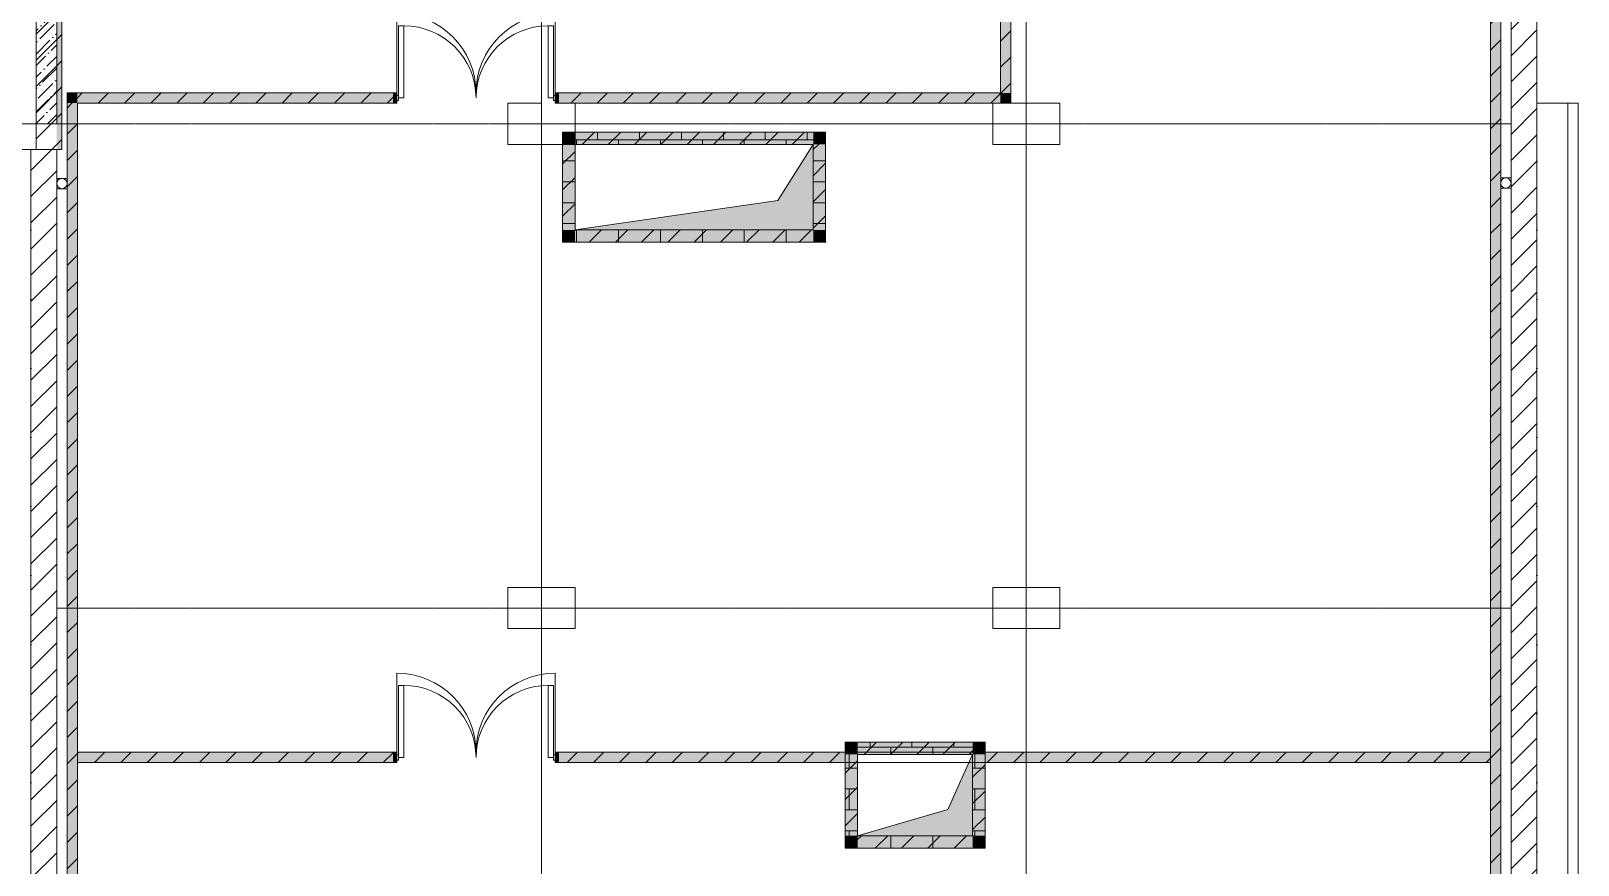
# Model space of a CAD drawing. Header units: millimetres. Extents: x 1499747 to 4341325, y -28481 to 441852.
# Drawn here: x 4232394 to 4247394, y 370770 to 378866 of the extents above; entities that cross this region are included whole.
import ezdxf

# ---------------------------------------------------------------- set-up
doc = ezdxf.new("R2010")
doc.units = ezdxf.units.MM
doc.header["$MEASUREMENT"] = 0
doc.linetypes.add('CENTER2', pattern=[28.575, 19.05, -3.175, 3.175, -3.175])
doc.linetypes.add('Dot & Dashed', pattern=[670.277762, 352.777767, -176.388884, 0, -141.111112])
for name, color, linetype, lineweight in [('13 этаж_25_АР 06.03 custom_70_12 этаж_13_Интерьер - Мебель_Ном._пера__6_Ном._пера__6', 6, 'Continuous', 18), ('13 этаж_25_АР 06.03 custom_70_12 этаж_13_Интерьер - Мебель_Ном._пера__8_Ном._пера__8', 8, 'Continuous', 18), ('13 этаж_25_АР 06.03 custom_70__8 hatch_Ном._пера__8_Ном._пера__8', 8, 'Continuous', 18), ('13 этаж_25_АР 06.03 custom_70__Оси_Ном._пера__8_Ном._пера__8', 8, 'Continuous', 18), ('13 этаж_25_АР 06.03 custom_70_контур_Ном._пера__1_Ном._пера__1', 1, 'Continuous', 18), ('13 этаж_25_АР 06.03 custom_70_парапет 2_Ном._пера__10_Ном._пера__1', 1, 'Continuous', 18), ('13 этаж_25_АР 06.03 custom_70_парапет 2_Ном._пера__8_Ном._пера__8', 8, 'Continuous', 18), ('13 этаж_25_АР 06.03 custom_70_Подложк_Ном._пера__1_Ном._пера__1', 1, 'Continuous', 18), ('13 этаж_25_АР 06.03 custom_70_Подложк_Ном._пера__8_Ном._пера__8', 8, 'Continuous', 18), ('13 этаж_25_АР 06.03 custom_70_Стойки_Ном._пера__1_Ном._пера__1', 1, 'Continuous', 18), ('13 этаж_25_АР 06.03 custom_70_Шахты 101_Ном._пера__14_Ном._пера__7', 7, 'Continuous', 18), ('13 этаж_25_АР 06.03 custom_70_Шахты_Ном._пера__7_Ном._пера__7', 7, 'Continuous', 18), ('13 этаж_25_Двери Archicad_Ном._пера__19_Ном._пера__255', 255, 'Continuous', 18), ('13 этаж_25_Двери Archicad_Ном._пера__23_Ном._пера__30', 30, 'Continuous', 18), ('13 этаж_25_Двери Archicad_Ном._пера__3_Ном._пера__30', 30, 'Continuous', 18), ('13 этаж_25_Двери Archicad_Ном._пера__47_Ном._пера__7', 7, 'Continuous', 18), ('13 этаж_25_Конструктив - Стены Ненесущие Газоблок_Ном._пера__169_Ном._пера__83', 83, 'Continuous', 18), ('13 этаж_25_Конструктив - Стены Ненесущие Газоблок_Ном._пера__47_Ном._пера__7', 7, 'Continuous', 18), ('13 этаж_25_Конструктив - Стены Ненесущие Газоблок_Ном._пера__74_Ном._пера__255', 255, 'Continuous', 18), ('13 этаж_25_Парапет_Ном._пера__20_Ном._пера__1', 1, 'Continuous', 18), ('13 этаж_25_Ребра Навес_Ном._пера__10_Ном._пера__134', 134, 'Continuous', 18), ('13 этаж_25_Ребра Навес_Ном._пера__1_Ном._пера__7', 7, 'Continuous', 18)]:
    doc.layers.add(name, color=color, linetype=linetype, lineweight=lineweight)
pattern_1 = [(45, (4055820.33, 214029.1), (42.09495, 154.348152), [198.4375, -39.6875, 0, -39.6875])]
pattern_2 = [(0, (4055820.33, 214029.1), (0, 203.2), []), (90, (4055820.33, 214029.1), (-203.2, 203.2), [203.2, -203.2])]
pattern_3 = [(45, (4194944, 382064.74), (-127.2792, 127.2792), [])]

msp = doc.modelspace()

# ---------------------------------------------------------------- hatches: boundary and pattern name
at = {"layer": '13 этаж_25_АР 06.03 custom_70__8 hatch_Ном._пера__8_Ном._пера__8', "linetype": 'Continuous', "true_color": 0xc7c8ca}
h = msp.add_hatch(dxfattribs=at)
h.set_pattern_fill('ANSI36_0046_0019', color=9, style=0, pattern_type=2)
h.set_pattern_definition(pattern_1)
h.paths.add_polyline_path([(4232644, 393714.7), (4232644, 377964.7), (4232644.2, 377964.7), (4232644.2, 377714.8), (4232693.7, 377714.8), (4232693.7, 393714.7)])
h = msp.add_hatch(dxfattribs=at)
h.set_pattern_fill('ANSI36_0046_0019', color=9, style=0, pattern_type=2)
h.set_pattern_definition(pattern_1)
h.paths.add_polyline_path([(4232443.7, 377964.7), (4232644, 377964.7), (4232644, 382064.7), (4232443.7, 382064.7)])
for points in [[(4239979, 377764.7), (4239636.1, 377218.7), (4237669, 376934.7), (4239979, 376934.7)], [(4241524, 371844.8), (4241283.4, 371309.9), (4240409, 371054.8), (4241524, 371054.8)]]:
    msp.add_hatch(color=9, dxfattribs=at).paths.add_polyline_path(points)
at = {"layer": '13 этаж_25_АР 06.03 custom_70_Шахты_Ном._пера__7_Ном._пера__7', "linetype": 'Continuous', "true_color": 0xc7c8ca}
h = msp.add_hatch(dxfattribs=at)
h.set_pattern_fill('AR_B816_0046_0019', color=9, style=0, pattern_type=2)
h.set_pattern_definition(pattern_2)
h.paths.add_polyline_path([(4237549, 376814.7), (4240099, 376814.7), (4240099, 377884.7), (4237549, 377884.7)])
h.paths.add_polyline_path([(4239979, 376934.7), (4237669, 376934.7), (4237669, 377764.7), (4239979, 377764.7)], flags=0)
h = msp.add_hatch(dxfattribs=at)
h.set_pattern_fill('AR_B816_0046_0019', color=9, style=0, pattern_type=2)
h.set_pattern_definition(pattern_2)
h.paths.add_polyline_path([(4240444, 371964.8), (4240294, 371964.8), (4240294, 370934.8), (4240444, 370934.8), (4240444, 371054.8), (4240409, 371054.8), (4240409, 371844.8), (4240444, 371844.8)])
h = msp.add_hatch(dxfattribs=at)
h.set_pattern_fill('AR_B816_0046_0019', color=9, style=0, pattern_type=2)
h.set_pattern_definition(pattern_2)
h.paths.add_polyline_path([(4241644, 371964.8), (4240444, 371964.8), (4240444, 371844.8), (4241524, 371844.8), (4241524, 371054.8), (4240444, 371054.8), (4240444, 370934.8), (4241644, 370934.8)])
at = {"layer": '13 этаж_25_Двери Archicad_Ном._пера__19_Ном._пера__255', "linetype": 'Continuous', "true_color": 0xc7c8ca}
for points in [[(4235908.9, 378264.7), (4235908.9, 378164.7), (4235940.9, 378164.7), (4235940.9, 378264.7)], [(4237508.9, 378164.7), (4237508.9, 378264.7), (4237476.9, 378264.7), (4237476.9, 378164.7)], [(4235908.9, 371864.7), (4235908.9, 371764.7), (4235940.9, 371764.7), (4235940.9, 371864.7)], [(4237508.9, 371764.7), (4237508.9, 371864.7), (4237476.9, 371864.7), (4237476.9, 371764.7)]]:
    msp.add_hatch(color=9, dxfattribs=at).paths.add_polyline_path(points)
at = {"layer": '13 этаж_25_Конструктив - Стены Ненесущие Газоблок_Ном._пера__169_Ном._пера__83', "linetype": 'Continuous', "true_color": 0xc7c8ca}
h = msp.add_hatch(dxfattribs=at)
h.set_pattern_fill('БЛОКИ_БЕТОННЫЕ_ЭФФЕКТИВН_72', color=9, style=0, pattern_type=2)
h.set_pattern_definition(pattern_3)
h.paths.add_polyline_path([(4232694, 377714.7), (4232694, 393764.7), (4232444, 393764.7), (4232444, 377714.7)])
h = msp.add_hatch(dxfattribs=at)
h.set_pattern_fill('БЛОКИ_БЕТОННЫЕ_ЭФФЕКТИВН_72', color=9, style=0, pattern_type=2)
h.set_pattern_definition(pattern_3)
h.paths.add_polyline_path([(4246743.9, 393764.7), (4246743.9, 363914.7), (4246993.9, 363914.7), (4246993.9, 393764.7)])
h = msp.add_hatch(dxfattribs=at)
h.set_pattern_fill('БЛОКИ_БЕТОННЫЕ_ЭФФЕКТИВН_72', color=9, style=0, pattern_type=2)
h.set_pattern_definition(pattern_3)
h.paths.add_polyline_path([(4241794.2, 379279.7), (4241794.2, 378264.7), (4241894.2, 378264.7), (4241894.2, 379279.7)])
h = msp.add_hatch(dxfattribs=at)
h.set_pattern_fill('БЛОКИ_БЕТОННЫЕ_ЭФФЕКТИВН_72', color=9, style=0, pattern_type=2)
h.set_pattern_definition(pattern_3)
h.paths.add_polyline_path([(4246644, 367064.7), (4246644, 379279.7), (4246544, 379279.7), (4246544, 367064.7)])
h = msp.add_hatch(dxfattribs=at)
h.set_pattern_fill('БЛОКИ_БЕТОННЫЕ_ЭФФЕКТИВН_72', color=9, style=0, pattern_type=2)
h.set_pattern_definition(pattern_3)
h.paths.add_polyline_path([(4232744, 378164.7), (4232844, 378164.7), (4232744, 378264.7)])
h = msp.add_hatch(dxfattribs=at)
h.set_pattern_fill('БЛОКИ_БЕТОННЫЕ_ЭФФЕКТИВН_72', color=9, style=0, pattern_type=2)
h.set_pattern_definition(pattern_3)
h.paths.add_polyline_path([(4232744, 378264.7), (4232844, 378164.7), (4232844, 378264.7)])
h = msp.add_hatch(dxfattribs=at)
h.set_pattern_fill('БЛОКИ_БЕТОННЫЕ_ЭФФЕКТИВН_72', color=9, style=0, pattern_type=2)
h.set_pattern_definition(pattern_3)
h.paths.add_polyline_path([(4232744, 378164.7), (4232744, 367064.7), (4232844, 367064.7), (4232844, 378164.7)])
h = msp.add_hatch(dxfattribs=at)
h.set_pattern_fill('БЛОКИ_БЕТОННЫЕ_ЭФФЕКТИВН_72', color=9, style=0, pattern_type=2)
h.set_pattern_definition(pattern_3)
h.paths.add_polyline_path([(4232844, 378264.7), (4232844, 378164.7), (4235908.9, 378164.7), (4235908.9, 378264.7)])
h = msp.add_hatch(dxfattribs=at)
h.set_pattern_fill('БЛОКИ_БЕТОННЫЕ_ЭФФЕКТИВН_72', color=9, style=0, pattern_type=2)
h.set_pattern_definition(pattern_3)
h.paths.add_polyline_path([(4241794.2, 378264.7), (4237508.9, 378264.7), (4237508.9, 378164.7), (4241794.2, 378164.7)])
h = msp.add_hatch(dxfattribs=at)
h.set_pattern_fill('БЛОКИ_БЕТОННЫЕ_ЭФФЕКТИВН_72', color=9, style=0, pattern_type=2)
h.set_pattern_definition(pattern_3)
h.paths.add_polyline_path([(4241794.2, 378264.7), (4241894.2, 378164.7), (4241894.2, 378264.7)])
h = msp.add_hatch(dxfattribs=at)
h.set_pattern_fill('БЛОКИ_БЕТОННЫЕ_ЭФФЕКТИВН_72', color=9, style=0, pattern_type=2)
h.set_pattern_definition(pattern_3)
h.paths.add_polyline_path([(4241794.2, 378164.7), (4241894.2, 378164.7), (4241794.2, 378264.7)])
h = msp.add_hatch(dxfattribs=at)
h.set_pattern_fill('БЛОКИ_БЕТОННЫЕ_ЭФФЕКТИВН_72', color=9, style=0, pattern_type=2)
h.set_pattern_definition(pattern_3)
h.paths.add_polyline_path([(4237549, 377764.7), (4237669, 377764.7), (4237549, 377884.7)])
h = msp.add_hatch(dxfattribs=at)
h.set_pattern_fill('БЛОКИ_БЕТОННЫЕ_ЭФФЕКТИВН_72', color=9, style=0, pattern_type=2)
h.set_pattern_definition(pattern_3)
h.paths.add_polyline_path([(4237549, 377884.7), (4237669, 377764.7), (4237669, 377884.7)])
h = msp.add_hatch(dxfattribs=at)
h.set_pattern_fill('БЛОКИ_БЕТОННЫЕ_ЭФФЕКТИВН_72', color=9, style=0, pattern_type=2)
h.set_pattern_definition(pattern_3)
h.paths.add_polyline_path([(4239979, 377884.7), (4237669, 377884.7), (4237669, 377764.7), (4239979, 377764.7)])
h = msp.add_hatch(dxfattribs=at)
h.set_pattern_fill('БЛОКИ_БЕТОННЫЕ_ЭФФЕКТИВН_72', color=9, style=0, pattern_type=2)
h.set_pattern_definition(pattern_3)
h.paths.add_polyline_path([(4239979, 377764.7), (4240099, 377764.7), (4240099, 377884.7)])
h = msp.add_hatch(dxfattribs=at)
h.set_pattern_fill('БЛОКИ_БЕТОННЫЕ_ЭФФЕКТИВН_72', color=9, style=0, pattern_type=2)
h.set_pattern_definition(pattern_3)
h.paths.add_polyline_path([(4232643.7, 363914.7), (4232643.7, 377714.7), (4232393.7, 377714.7), (4232393.7, 363914.7)])
h = msp.add_hatch(dxfattribs=at)
h.set_pattern_fill('БЛОКИ_БЕТОННЫЕ_ЭФФЕКТИВН_72', color=9, style=0, pattern_type=2)
h.set_pattern_definition(pattern_3)
h.paths.add_polyline_path([(4237549, 377764.7), (4237549, 376934.7), (4237669, 376934.7), (4237669, 377764.7)])
h = msp.add_hatch(dxfattribs=at)
h.set_pattern_fill('БЛОКИ_БЕТОННЫЕ_ЭФФЕКТИВН_72', color=9, style=0, pattern_type=2)
h.set_pattern_definition(pattern_3)
h.paths.add_polyline_path([(4240099, 376934.7), (4240099, 377764.7), (4239979, 377764.7), (4239979, 376934.7)])
h = msp.add_hatch(dxfattribs=at)
h.set_pattern_fill('БЛОКИ_БЕТОННЫЕ_ЭФФЕКТИВН_72', color=9, style=0, pattern_type=2)
h.set_pattern_definition(pattern_3)
h.paths.add_polyline_path([(4237669, 376934.7), (4237549, 376814.7), (4237669, 376814.7)])
h = msp.add_hatch(dxfattribs=at)
h.set_pattern_fill('БЛОКИ_БЕТОННЫЕ_ЭФФЕКТИВН_72', color=9, style=0, pattern_type=2)
h.set_pattern_definition(pattern_3)
h.paths.add_polyline_path([(4237669, 376814.7), (4239979, 376814.7), (4239979, 376934.7), (4237669, 376934.7)])
h = msp.add_hatch(dxfattribs=at)
h.set_pattern_fill('БЛОКИ_БЕТОННЫЕ_ЭФФЕКТИВН_72', color=9, style=0, pattern_type=2)
h.set_pattern_definition(pattern_3)
h.paths.add_polyline_path([(4240099, 376934.7), (4239979, 376934.7), (4240099, 376814.7)])
h = msp.add_hatch(dxfattribs=at)
h.set_pattern_fill('БЛОКИ_БЕТОННЫЕ_ЭФФЕКТИВН_72', color=9, style=0, pattern_type=2)
h.set_pattern_definition(pattern_3)
h.paths.add_polyline_path([(4239979, 376934.7), (4239979, 376814.7), (4240099, 376814.7)])
h = msp.add_hatch(dxfattribs=at)
h.set_pattern_fill('БЛОКИ_БЕТОННЫЕ_ЭФФЕКТИВН_72', color=9, style=0, pattern_type=2)
h.set_pattern_definition(pattern_3)
h.paths.add_polyline_path([(4232844, 371764.7), (4235908.9, 371764.7), (4235908.9, 371864.7), (4232844, 371864.7)])
h = msp.add_hatch(dxfattribs=at)
h.set_pattern_fill('БЛОКИ_БЕТОННЫЕ_ЭФФЕКТИВН_72', color=9, style=0, pattern_type=2)
h.set_pattern_definition(pattern_3)
h.paths.add_polyline_path([(4240289, 371864.7), (4237508.9, 371864.7), (4237508.9, 371764.7), (4240289, 371764.7)])
h = msp.add_hatch(dxfattribs=at)
h.set_pattern_fill('БЛОКИ_БЕТОННЫЕ_ЭФФЕКТИВН_72', color=9, style=0, pattern_type=2)
h.set_pattern_definition(pattern_3)
h.paths.add_polyline_path([(4240289, 371844.8), (4240409, 371844.8), (4240289, 371964.8)])
h = msp.add_hatch(dxfattribs=at)
h.set_pattern_fill('БЛОКИ_БЕТОННЫЕ_ЭФФЕКТИВН_72', color=9, style=0, pattern_type=2)
h.set_pattern_definition(pattern_3)
h.paths.add_polyline_path([(4240289, 371964.8), (4240409, 371844.8), (4240409, 371964.8)])
h = msp.add_hatch(dxfattribs=at)
h.set_pattern_fill('БЛОКИ_БЕТОННЫЕ_ЭФФЕКТИВН_72', color=9, style=0, pattern_type=2)
h.set_pattern_definition(pattern_3)
h.paths.add_polyline_path([(4241524, 371964.8), (4240409, 371964.8), (4240409, 371844.8), (4241524, 371844.8)])
h = msp.add_hatch(dxfattribs=at)
h.set_pattern_fill('БЛОКИ_БЕТОННЫЕ_ЭФФЕКТИВН_72', color=9, style=0, pattern_type=2)
h.set_pattern_definition(pattern_3)
h.paths.add_polyline_path([(4241524, 371964.8), (4241524, 371844.8), (4241644, 371964.8)])
h = msp.add_hatch(dxfattribs=at)
h.set_pattern_fill('БЛОКИ_БЕТОННЫЕ_ЭФФЕКТИВН_72', color=9, style=0, pattern_type=2)
h.set_pattern_definition(pattern_3)
h.paths.add_polyline_path([(4241644, 371764.7), (4246544, 371764.7), (4246544, 371864.7), (4241644, 371864.7)])
h = msp.add_hatch(dxfattribs=at)
h.set_pattern_fill('БЛОКИ_БЕТОННЫЕ_ЭФФЕКТИВН_72', color=9, style=0, pattern_type=2)
h.set_pattern_definition(pattern_3)
h.paths.add_polyline_path([(4240289, 371844.8), (4240289, 371054.8), (4240409, 371054.8), (4240409, 371844.8)])
h = msp.add_hatch(dxfattribs=at)
h.set_pattern_fill('БЛОКИ_БЕТОННЫЕ_ЭФФЕКТИВН_72', color=9, style=0, pattern_type=2)
h.set_pattern_definition(pattern_3)
h.paths.add_polyline_path([(4241644, 371054.8), (4241644, 371844.8), (4241524, 371844.8), (4241524, 371054.8)])
h = msp.add_hatch(dxfattribs=at)
h.set_pattern_fill('БЛОКИ_БЕТОННЫЕ_ЭФФЕКТИВН_72', color=9, style=0, pattern_type=2)
h.set_pattern_definition(pattern_3)
h.paths.add_polyline_path([(4240409, 371054.8), (4240289, 370934.8), (4240409, 370934.8)])
h = msp.add_hatch(dxfattribs=at)
h.set_pattern_fill('БЛОКИ_БЕТОННЫЕ_ЭФФЕКТИВН_72', color=9, style=0, pattern_type=2)
h.set_pattern_definition(pattern_3)
h.paths.add_polyline_path([(4240409, 370934.8), (4241524, 370934.8), (4241524, 371054.8), (4240409, 371054.8)])
h = msp.add_hatch(dxfattribs=at)
h.set_pattern_fill('БЛОКИ_БЕТОННЫЕ_ЭФФЕКТИВН_72', color=9, style=0, pattern_type=2)
h.set_pattern_definition(pattern_3)
h.paths.add_polyline_path([(4241644, 371054.8), (4241524, 371054.8), (4241644, 370934.8)])
h = msp.add_hatch(dxfattribs=at)
h.set_pattern_fill('БЛОКИ_БЕТОННЫЕ_ЭФФЕКТИВН_72', color=9, style=0, pattern_type=2)
h.set_pattern_definition(pattern_3)
h.paths.add_polyline_path([(4241524, 371054.8), (4241524, 370934.8), (4241644, 370934.8)])
at = {"layer": '13 этаж_25_Конструктив - Стены Ненесущие Газоблок_Ном._пера__74_Ном._пера__255', "linetype": 'Continuous', "true_color": 0xc7c8ca}
for points in [[(4241794.2, 379279.7), (4241794.2, 378264.7), (4241894.2, 378264.7), (4241894.2, 379279.7)], [(4246644, 367064.7), (4246644, 379279.7), (4246544, 379279.7), (4246544, 367064.7)], [(4232744, 378164.7), (4232844, 378164.7), (4232744, 378264.7)], [(4232744, 378264.7), (4232844, 378164.7), (4232844, 378264.7)], [(4232744, 378164.7), (4232744, 367064.7), (4232844, 367064.7), (4232844, 378164.7)], [(4232844, 378264.7), (4232844, 378164.7), (4235908.9, 378164.7), (4235908.9, 378264.7)], [(4241794.2, 378264.7), (4237508.9, 378264.7), (4237508.9, 378164.7), (4241794.2, 378164.7)], [(4241794.2, 378264.7), (4241894.2, 378164.7), (4241894.2, 378264.7)], [(4241794.2, 378164.7), (4241894.2, 378164.7), (4241794.2, 378264.7)], [(4237549, 377764.7), (4237669, 377764.7), (4237549, 377884.7)], [(4237549, 377884.7), (4237669, 377764.7), (4237669, 377884.7)], [(4239979, 377884.7), (4237669, 377884.7), (4237669, 377764.7), (4239979, 377764.7)], [(4239979, 377884.7), (4239979, 377764.7), (4240099, 377884.7)], [(4239979, 377764.7), (4240099, 377764.7), (4240099, 377884.7)], [(4237549, 377764.7), (4237549, 376934.7), (4237669, 376934.7), (4237669, 377764.7)], [(4240099, 376934.7), (4240099, 377764.7), (4239979, 377764.7), (4239979, 376934.7)], [(4237669, 376934.7), (4237549, 376934.7), (4237549, 376814.7)], [(4237669, 376934.7), (4237549, 376814.7), (4237669, 376814.7)], [(4237669, 376814.7), (4239979, 376814.7), (4239979, 376934.7), (4237669, 376934.7)], [(4240099, 376934.7), (4239979, 376934.7), (4240099, 376814.7)], [(4239979, 376934.7), (4239979, 376814.7), (4240099, 376814.7)], [(4232844, 371764.7), (4235908.9, 371764.7), (4235908.9, 371864.7), (4232844, 371864.7)], [(4240289, 371864.7), (4237508.9, 371864.7), (4237508.9, 371764.7), (4240289, 371764.7)], [(4240289, 371844.8), (4240409, 371844.8), (4240289, 371964.8)], [(4240289, 371964.8), (4240409, 371844.8), (4240409, 371964.8)], [(4241524, 371964.8), (4240409, 371964.8), (4240409, 371844.8), (4241524, 371844.8)], [(4241524, 371964.8), (4241524, 371844.8), (4241644, 371964.8)], [(4241524, 371844.8), (4241644, 371844.8), (4241644, 371964.8)], [(4241644, 371764.7), (4246544, 371764.7), (4246544, 371864.7), (4241644, 371864.7)], [(4240289, 371844.8), (4240289, 371054.8), (4240409, 371054.8), (4240409, 371844.8)], [(4241644, 371054.8), (4241644, 371844.8), (4241524, 371844.8), (4241524, 371054.8)], [(4240409, 371054.8), (4240289, 371054.8), (4240289, 370934.8)], [(4240409, 371054.8), (4240289, 370934.8), (4240409, 370934.8)], [(4240409, 370934.8), (4241524, 370934.8), (4241524, 371054.8), (4240409, 371054.8)], [(4241644, 371054.8), (4241524, 371054.8), (4241644, 370934.8)], [(4241524, 371054.8), (4241524, 370934.8), (4241644, 370934.8)]]:
    msp.add_hatch(color=9, dxfattribs=at).paths.add_polyline_path(points)

# ---------------------------------------------------------------- linework, layer by layer
at = {"layer": '13 этаж_25_АР 06.03 custom_70_12 этаж_13_Интерьер - Мебель_Ном._пера__6_Ном._пера__6', "color": 9, "linetype": 'Continuous', "true_color": 0xc7c8ca, "flags": 128}
msp.add_lwpolyline([(4237508.9, 378164.7), (4237669, 378164.7), (4237669, 377764.7), (4237019, 377764.7), (4237019, 378164.7), (4237344, 378164.7)], dxfattribs=at)
for points in [[(4237019, 373464.8), (4237669, 373464.8), (4237669, 373064.8), (4237019, 373064.8)], [(4241719, 373464.8), (4242369, 373464.8), (4242369, 373064.8), (4241719, 373064.8)]]:
    msp.add_lwpolyline(points, close=True, dxfattribs=at)
at = {"layer": '13 этаж_25_АР 06.03 custom_70_12 этаж_13_Интерьер - Мебель_Ном._пера__8_Ном._пера__8', "color": 9, "linetype": 'Continuous', "true_color": 0xc7c8ca, "flags": 128}
msp.add_lwpolyline([(4237508.9, 378164.7), (4237669, 378164.7), (4237669, 377764.7), (4237019, 377764.7), (4237019, 378164.7), (4237344, 378164.7)], dxfattribs=at)
for points in [[(4241719, 378164.7), (4242369, 378164.7), (4242369, 377764.7), (4241719, 377764.7)], [(4241719, 378164.7), (4242369, 378164.7), (4242369, 377764.7), (4241719, 377764.7)], [(4237019, 373464.8), (4237669, 373464.8), (4237669, 373064.8), (4237019, 373064.8)], [(4241719, 373464.8), (4242369, 373464.8), (4242369, 373064.8), (4241719, 373064.8)]]:
    msp.add_lwpolyline(points, close=True, dxfattribs=at)
at = {"layer": '13 этаж_25_АР 06.03 custom_70__Оси_Ном._пера__8_Ном._пера__8', "color": 9, "linetype": 'CENTER2', "true_color": 0xc7c8ca}
for p, q in [((4232644, 393714.7), (4232644, 377964.7)), ((4237344, 393714.7), (4237344, 363914.7)), ((4242044, 393714.7), (4242044, 363914.7)), ((4246744, 393714.7), (4246744, 363914.7)), ((4232644.2, 377964.7), (4213744, 377964.7)), ((4246744, 377964.7), (4232644.2, 377964.7)), ((4246744, 373264.7), (4232644.2, 373264.8))]:
    msp.add_line(p, q, dxfattribs=at)
at = {"layer": '13 этаж_25_АР 06.03 custom_70_контур_Ном._пера__1_Ном._пера__1', "color": 9, "linetype": 'Continuous', "true_color": 0xc7c8ca}
msp.add_line((4237508.9, 378264.7), (4237508.9, 378164.7), dxfattribs=at)
at = {"layer": '13 этаж_25_АР 06.03 custom_70_контур_Ном._пера__1_Ном._пера__1', "color": 9, "linetype": 'Continuous', "true_color": 0xc7c8ca, "flags": 128}
for points in [[(4241162.3, 378264.7), (4241794.2, 378264.7), (4241794.2, 379379.7), (4241894.2, 379379.7)], [(4241162.3, 378164.7), (4241894.2, 378164.7), (4241894.2, 379279.7)], [(4236008.9, 378214.7), (4236008.9, 378914.7), (4235958.9, 378914.7), (4235958.9, 378864.7)], [(4237458.9, 378214.7), (4237458.9, 378914.7), (4237408.9, 378914.7), (4237408.9, 378214.7)], [(4237458.9, 378864.7), (4237458.9, 378914.7)], [(4236008.9, 378864.7), (4236008.9, 378214.7), (4235958.9, 378214.7), (4235958.9, 378239.7), (4235908.9, 378239.7), (4235908.9, 378189.7), (4235958.9, 378189.7), (4235958.9, 378239.7), (4235908.9, 378239.7), (4235908.9, 378263.3), (4235908.9, 378164.7)], [(4236008.9, 378214.7), (4235958.9, 378214.7), (4235958.9, 378864.7)], [(4235958.9, 378214.7), (4235958.9, 378864.7)], [(4236008.9, 378864.7), (4236008.9, 378214.7), (4235958.9, 378214.7)], [(4237508.9, 378263.3), (4237508.9, 378239.7), (4237458.9, 378239.7), (4237458.9, 378189.7), (4237508.9, 378189.7), (4237508.9, 378239.7), (4237458.9, 378239.7), (4237458.9, 378214.7), (4237408.9, 378214.7), (4237408.9, 378864.7)], [(4237458.9, 378862.8), (4237458.9, 378239.7)], [(4235908.9, 366964.7), (4232744, 366964.7), (4232744, 378264.7), (4235908.9, 378264.7)], [(4232844, 367064.7), (4232844, 378164.7), (4235908.9, 378164.7)], [(4235908.9, 378264.7), (4235908.9, 378164.7)], [(4237508.9, 378264.7), (4241162.3, 378264.7)], [(4237508.9, 378164.7), (4238935, 378164.7)], [(4238935, 378164.7), (4241162.3, 378164.7)], [(4236008.9, 372464.7), (4236008.9, 371814.7), (4235958.9, 371814.7), (4235958.9, 371839.7), (4235908.9, 371839.7), (4235908.9, 371789.7), (4235958.9, 371789.7), (4235958.9, 371839.7), (4235908.9, 371839.7), (4235908.9, 371863.3), (4235908.9, 371764.7)], [(4236008.9, 371814.7), (4236008.9, 372514.7), (4235958.9, 372514.7), (4235958.9, 372464.7)], [(4236008.9, 371814.7), (4235958.9, 371814.7), (4235958.9, 372464.7)], [(4235958.9, 371814.7), (4235958.9, 372464.7)], [(4236008.9, 372464.7), (4236008.9, 371814.7), (4235958.9, 371814.7)], [(4237408.9, 372514.7), (4237408.9, 372466.7)], [(4237458.9, 371814.7), (4237458.9, 372514.7), (4237408.9, 372514.7), (4237408.9, 371814.7)], [(4237508.9, 371863.3), (4237508.9, 371839.7), (4237458.9, 371839.7), (4237458.9, 371789.7), (4237508.9, 371789.7), (4237508.9, 371839.7), (4237458.9, 371839.7), (4237458.9, 371814.7), (4237408.9, 371814.7), (4237408.9, 372464.7)], [(4237458.9, 372464.7), (4237458.9, 372514.7)], [(4237458.9, 372462.8), (4237458.9, 371839.7)], [(4235908.9, 371864.7), (4232844, 371864.7), (4232844, 371764.7), (4235908.9, 371764.7)], [(4235908.9, 371864.7), (4235908.9, 371764.7)], [(4237508.9, 371864.7), (4237508.9, 371764.7)], [(4237508.9, 371864.7), (4246544, 371864.7)], [(4237508.9, 371764.7), (4246544, 371764.7)]]:
    msp.add_lwpolyline(points, dxfattribs=at)
at = {"layer": '13 этаж_25_АР 06.03 custom_70_контур_Ном._пера__1_Ном._пера__1', "color": 9, "linetype": 'Continuous', "true_color": 0xc7c8ca}
for centre, start, end in [((4236008.9, 378214.7), 0, 90), ((4237408.9, 378214.7), 90, 180), ((4236008.9, 371814.7), 0, 90), ((4237408.9, 371814.7), 90, 180)]:
    msp.add_arc(centre, 700, start, end, dxfattribs=at)
at = {"layer": '13 этаж_25_АР 06.03 custom_70_парапет 2_Ном._пера__10_Ном._пера__1', "color": 9, "linetype": 'Continuous', "true_color": 0xc7c8ca}
msp.add_line((4232694.2, 377714.7), (4232694.2, 377714.7), dxfattribs=at)
at = {"layer": '13 этаж_25_АР 06.03 custom_70_парапет 2_Ном._пера__8_Ном._пера__8', "color": 9, "linetype": 'Continuous', "true_color": 0xc7c8ca}
for p, q in [((4232444, 393714.7), (4232443.7, 377964.7)), ((4232693.7, 392164.9), (4232693.7, 377714.8)), ((4232644.2, 377714.8), (4232693.7, 377714.8))]:
    msp.add_line(p, q, dxfattribs=at)
at = {"layer": '13 этаж_25_АР 06.03 custom_70_Подложк_Ном._пера__1_Ном._пера__1', "color": 9, "linetype": 'Continuous', "true_color": 0xc7c8ca, "flags": 128}
for points in [[(4246644, 377439.7), (4246644, 379379.7), (4246544, 379379.7)], [(4246544, 379279.7), (4246544, 367064.7)], [(4246644, 367064.7), (4246644, 377439.7)]]:
    msp.add_lwpolyline(points, dxfattribs=at)
at = {"layer": '13 этаж_25_АР 06.03 custom_70_Подложк_Ном._пера__1_Ном._пера__1', "color": 9, "linetype": 'Continuous', "true_color": 0xc7c8ca}
for centre in [(4232694.5, 377384.7), (4246694, 377389.7)]:
    msp.add_circle(centre, 50, dxfattribs=at)
at = {"layer": '13 этаж_25_АР 06.03 custom_70_Подложк_Ном._пера__8_Ном._пера__8', "color": 9, "linetype": 'Continuous', "true_color": 0xc7c8ca, "flags": 128}
msp.add_lwpolyline([(4232744.5, 377334.7), (4232644.5, 377334.7), (4232644.5, 377434.7), (4232744.5, 377434.7)], close=True, dxfattribs=at)
for points in [[(4246744, 377339.7), (4246644, 377339.7), (4246644, 377439.7), (4246744, 377439.7)], [(4246744, 377439.7), (4246744, 377339.7)]]:
    msp.add_lwpolyline(points, dxfattribs=at)
at = {"layer": '13 этаж_25_АР 06.03 custom_70_Стойки_Ном._пера__1_Ном._пера__1', "color": 9, "linetype": 'Continuous', "true_color": 0xc7c8ca, "flags": 128}
msp.add_lwpolyline([(4237549, 377444.7), (4237549, 377884.7)], dxfattribs=at)
at = {"layer": '13 этаж_25_АР 06.03 custom_70_Шахты 101_Ном._пера__14_Ном._пера__7', "color": 9, "linetype": 'Continuous', "true_color": 0xc7c8ca, "flags": 128}
for points in [[(4239979, 376934.7), (4239979, 377764.7), (4239636.1, 377218.7), (4237669, 376934.7), (4239979, 376934.7), (4239979, 377764.7), (4237669, 377764.7), (4237669, 376934.7)], [(4240409, 371054.8), (4240409, 371844.8), (4241524, 371844.8)]]:
    msp.add_lwpolyline(points, dxfattribs=at)
msp.add_lwpolyline([(4240409, 371054.8), (4241283.4, 371309.9), (4241524, 371844.8), (4241524, 371054.8)], close=True, dxfattribs=at)
at = {"layer": '13 этаж_25_АР 06.03 custom_70_Шахты_Ном._пера__7_Ном._пера__7', "color": 9, "linetype": 'Continuous', "true_color": 0xc7c8ca, "flags": 128}
for points in [[(4237549, 377884.7), (4240099, 377884.7), (4240099, 376814.7), (4237549, 376814.7)], [(4237669, 377764.7), (4239979, 377764.7), (4239979, 376934.7), (4237669, 376934.7)], [(4241644, 371964.8), (4240289, 371964.8), (4240289, 370934.8), (4241644, 370934.8)], [(4241524, 371844.8), (4240409, 371844.8), (4240409, 371054.8), (4241524, 371054.8)]]:
    msp.add_lwpolyline(points, close=True, dxfattribs=at)
at = {"layer": '13 этаж_25_Двери Archicad_Ном._пера__23_Ном._пера__30', "color": 9, "linetype": 'Continuous', "true_color": 0xc7c8ca}
for p, q in [((4235908.9, 378264.7), (4235940.9, 378264.7)), ((4235908.9, 378164.7), (4235908.9, 378264.7)), ((4235940.9, 378164.7), (4235908.9, 378164.7)), ((4235940.9, 378264.7), (4235940.9, 378164.7)), ((4237476.9, 378164.7), (4237476.9, 378264.7)), ((4237476.9, 378264.7), (4237508.9, 378264.7)), ((4237508.9, 378164.7), (4237476.9, 378164.7)), ((4237508.9, 378264.7), (4237508.9, 378164.7)), ((4235908.9, 371864.7), (4235940.9, 371864.7)), ((4235908.9, 371764.7), (4235908.9, 371864.7)), ((4235940.9, 371864.7), (4235940.9, 371764.7)), ((4237476.9, 371764.7), (4237476.9, 371864.7)), ((4237476.9, 371864.7), (4237508.9, 371864.7)), ((4237508.9, 371864.7), (4237508.9, 371764.7)), ((4235940.9, 371764.7), (4235908.9, 371764.7)), ((4237508.9, 371764.7), (4237476.9, 371764.7))]:
    msp.add_line(p, q, dxfattribs=at)
at = {"layer": '13 этаж_25_Двери Archicad_Ном._пера__3_Ном._пера__30', "color": 9, "linetype": 'Continuous', "true_color": 0xc7c8ca}
for p, q in [((4235940.9, 378264.7), (4235940.9, 379032.7)), ((4237476.9, 378264.7), (4237476.9, 379032.7)), ((4235940.9, 371864.7), (4235940.9, 372632.7)), ((4237476.9, 371864.7), (4237476.9, 372632.7))]:
    msp.add_line(p, q, dxfattribs=at)
for centre, start, end in [((4235940.9, 378264.7), 0, 90), ((4237476.9, 378264.7), 90, 180), ((4235940.9, 371864.7), 0, 90), ((4237476.9, 371864.7), 90, 180)]:
    msp.add_arc(centre, 768, start, end, dxfattribs=at)
at = {"layer": '13 этаж_25_Двери Archicad_Ном._пера__47_Ном._пера__7', "color": 9, "linetype": 'Continuous', "true_color": 0xc7c8ca}
for p, q in [((4235908.9, 378264.7), (4235865.9, 378264.7)), ((4235908.9, 378264.7), (4235865.9, 378264.7)), ((4235908.9, 378164.7), (4235865.9, 378164.7)), ((4235908.9, 378164.7), (4235865.9, 378164.7)), ((4235908.9, 378264.7), (4235908.9, 378164.7)), ((4235908.9, 378264.7), (4235908.9, 378164.7)), ((4237508.9, 378264.7), (4237508.9, 378164.7)), ((4237508.9, 378264.7), (4237508.9, 378164.7)), ((4237508.9, 378264.7), (4237551.9, 378264.7)), ((4237508.9, 378264.7), (4237551.9, 378264.7)), ((4237508.9, 378164.7), (4237551.9, 378164.7)), ((4237508.9, 378164.7), (4237551.9, 378164.7)), ((4235908.9, 371864.7), (4235865.9, 371864.7)), ((4235908.9, 371864.7), (4235865.9, 371864.7)), ((4235908.9, 371864.7), (4235908.9, 371764.7)), ((4235908.9, 371864.7), (4235908.9, 371764.7)), ((4237508.9, 371864.7), (4237508.9, 371764.7)), ((4237508.9, 371864.7), (4237508.9, 371764.7)), ((4237508.9, 371864.7), (4237551.9, 371864.7)), ((4237508.9, 371864.7), (4237551.9, 371864.7)), ((4235908.9, 371764.7), (4235865.9, 371764.7)), ((4235908.9, 371764.7), (4235865.9, 371764.7)), ((4237508.9, 371764.7), (4237551.9, 371764.7)), ((4237508.9, 371764.7), (4237551.9, 371764.7))]:
    msp.add_line(p, q, dxfattribs=at)
at = {"layer": '13 этаж_25_Конструктив - Стены Ненесущие Газоблок_Ном._пера__47_Ном._пера__7', "color": 9, "linetype": 'Continuous', "true_color": 0xc7c8ca}
for p, q in [((4235908.9, 378264.7), (4235865.9, 378264.7)), ((4235908.9, 378164.7), (4235865.9, 378164.7)), ((4235908.9, 378264.7), (4235908.9, 378164.7)), ((4237508.9, 378264.7), (4237551.9, 378264.7)), ((4237508.9, 378264.7), (4237508.9, 378164.7)), ((4237508.9, 378164.7), (4237551.9, 378164.7)), ((4235908.9, 371864.7), (4235865.9, 371864.7)), ((4235908.9, 371864.7), (4235908.9, 371764.7)), ((4237508.9, 371864.7), (4237551.9, 371864.7)), ((4237508.9, 371864.7), (4237508.9, 371764.7)), ((4235908.9, 371764.7), (4235865.9, 371764.7)), ((4237508.9, 371764.7), (4237551.9, 371764.7))]:
    msp.add_line(p, q, dxfattribs=at)
at = {"layer": '13 этаж_25_Конструктив - Стены Ненесущие Газоблок_Ном._пера__47_Ном._пера__7', "color": 9, "linetype": 'Continuous', "true_color": 0xc7c8ca, "flags": 128}
for points in [[(4246993.9, 363914.7), (4246993.9, 394014.7)], [(4232444, 393764.7), (4232444, 377714.7)], [(4232694, 377714.7), (4232694, 393764.7)], [(4246743.9, 393764.7), (4246743.9, 363914.7)], [(4241794.2, 379379.7), (4241794.2, 378264.7)], [(4241894.2, 378264.7), (4241894.2, 379279.7)], [(4246544, 379279.7), (4246544, 371864.7)], [(4246644, 366964.7), (4246644, 379279.7)], [(4232744, 378264.7), (4232744, 378164.7)], [(4235908.9, 378264.7), (4232744, 378264.7)], [(4232744, 378164.7), (4232744, 367064.7)], [(4232844, 378164.7), (4235908.9, 378164.7)], [(4232844, 371864.7), (4232844, 378164.7)], [(4241794.2, 378264.7), (4237508.9, 378264.7)], [(4237508.9, 378164.7), (4241894.2, 378164.7)], [(4241894.2, 378164.7), (4241894.2, 378264.7)], [(4237549, 377884.7), (4237549, 377764.7)], [(4239979, 377884.7), (4237549, 377884.7)], [(4240099, 377884.7), (4239979, 377884.7)], [(4240099, 376934.7), (4240099, 377884.7)], [(4232643.7, 377714.7), (4232393.7, 377714.7)], [(4232393.7, 377714.7), (4232393.7, 363914.7)], [(4232444, 377714.7), (4232694, 377714.7)], [(4232643.7, 363914.7), (4232643.7, 377714.7)], [(4237549, 377764.7), (4237549, 376934.7)], [(4237669, 377764.7), (4239979, 377764.7)], [(4237669, 376934.7), (4237669, 377764.7)], [(4239979, 377764.7), (4239979, 376934.7)], [(4237549, 376814.7), (4237549, 376934.7)], [(4237549, 376814.7), (4240099, 376814.7)], [(4239979, 376934.7), (4237669, 376934.7)], [(4240099, 376814.7), (4240099, 376934.7)], [(4235908.9, 371864.7), (4232844, 371864.7)], [(4240289, 371864.7), (4237508.9, 371864.7)], [(4241524, 371964.8), (4240289, 371964.8)], [(4240289, 371964.8), (4240289, 371864.7)], [(4241644, 371964.8), (4241524, 371964.8)], [(4241644, 371864.7), (4241644, 371964.8)], [(4246544, 371864.7), (4241644, 371864.7)], [(4232844, 367064.7), (4232844, 371764.7)], [(4232844, 371764.7), (4235908.9, 371764.7)], [(4237508.9, 371764.7), (4240289, 371764.7)], [(4240289, 371764.7), (4240289, 371054.8)], [(4240409, 371844.8), (4241524, 371844.8)], [(4240409, 371054.8), (4240409, 371844.8)], [(4241524, 371844.8), (4241524, 371054.8)], [(4241644, 371054.8), (4241644, 371764.7)], [(4241644, 371764.7), (4246544, 371764.7)], [(4246544, 371764.7), (4246544, 367064.7)], [(4240289, 370934.8), (4240289, 371054.8)], [(4241524, 371054.8), (4240409, 371054.8)], [(4241644, 370934.8), (4241644, 371054.8)], [(4240289, 370934.8), (4241644, 370934.8)]]:
    msp.add_lwpolyline(points, dxfattribs=at)
at = {"layer": '13 этаж_25_Парапет_Ном._пера__20_Ном._пера__1', "color": 9, "linetype": 'Continuous', "true_color": 0xc7c8ca}
for p, q in [((4246994, 363664.7), (4246994, 378164.7)), ((4247394, 378164.7), (4246994, 378164.7)), ((4247394, 363264.7), (4247394, 378164.7)), ((4232393.7, 377714.7), (4213493.8, 377714.7)), ((4232393.7, 363664.7), (4232393.7, 377714.7))]:
    msp.add_line(p, q, dxfattribs=at)
at = {"layer": '13 этаж_25_Парапет_Ном._пера__20_Ном._пера__1', "color": 9, "linetype": 'Dot & Dashed', "true_color": 0xc7c8ca}
for p, q in [((4246994, 363664.7), (4246994, 378164.7)), ((4232393.7, 377714.7), (4213493.8, 377714.7)), ((4232393.7, 363664.7), (4232393.7, 377714.7))]:
    msp.add_line(p, q, dxfattribs=at)
at = {"layer": '13 этаж_25_Ребра Навес_Ном._пера__10_Ном._пера__134', "color": 9, "linetype": 'Dot & Dashed', "true_color": 0xc7c8ca}
for p, q in [((4246994, 363664.7), (4246994, 378164.7)), ((4246994, 363664.7), (4246994, 378164.7)), ((4246994, 363664.7), (4246994, 378164.7)), ((4246994, 363664.7), (4246994, 378164.7)), ((4246994, 363664.7), (4246994, 378164.7)), ((4246994, 363664.7), (4246994, 378164.7)), ((4246994, 363664.7), (4246994, 378164.7)), ((4246994, 363664.7), (4246994, 378164.7)), ((4246994, 363664.7), (4246994, 378164.7)), ((4232393.7, 377714.7), (4213493.8, 377714.7)), ((4232393.7, 377714.7), (4213493.8, 377714.7)), ((4232393.7, 363664.7), (4232393.7, 377714.7)), ((4232393.7, 363664.7), (4232393.7, 377714.7))]:
    msp.add_line(p, q, dxfattribs=at)
at = {"layer": '13 этаж_25_Ребра Навес_Ном._пера__1_Ном._пера__7', "color": 9, "linetype": 'Continuous', "true_color": 0xc7c8ca}
for p, q in [((4246994, 363664.7), (4246994, 378164.7)), ((4247294, 378164.7), (4246994, 378164.7)), ((4246994, 363664.7), (4246994, 378164.7)), ((4247294, 378164.7), (4246994, 378164.7)), ((4246994, 363664.7), (4246994, 378164.7)), ((4247294, 378164.7), (4246994, 378164.7)), ((4246994, 363664.7), (4246994, 378164.7)), ((4247294, 378164.7), (4246994, 378164.7)), ((4246994, 363664.7), (4246994, 378164.7)), ((4247294, 378164.7), (4246994, 378164.7)), ((4246994, 363664.7), (4246994, 378164.7)), ((4247294, 378164.7), (4246994, 378164.7)), ((4246994, 363664.7), (4246994, 378164.7)), ((4247294, 378164.7), (4246994, 378164.7)), ((4246994, 363664.7), (4246994, 378164.7)), ((4247294, 378164.7), (4246994, 378164.7)), ((4246994, 363664.7), (4246994, 378164.7)), ((4247294, 378164.7), (4246994, 378164.7)), ((4247294, 363364.7), (4247294, 378164.7)), ((4247294, 363364.7), (4247294, 378164.7)), ((4247294, 363364.7), (4247294, 378164.7)), ((4247294, 363364.7), (4247294, 378164.7)), ((4247294, 363364.7), (4247294, 378164.7)), ((4247294, 363364.7), (4247294, 378164.7)), ((4247294, 363364.7), (4247294, 378164.7)), ((4247294, 363364.7), (4247294, 378164.7)), ((4232393.7, 377714.7), (4213493.8, 377714.7)), ((4232393.7, 377714.7), (4213493.8, 377714.7)), ((4232393.7, 363664.7), (4232393.7, 377714.7)), ((4232393.7, 363664.7), (4232393.7, 377714.7))]:
    msp.add_line(p, q, dxfattribs=at)

doc.saveas('drawing.dxf')
